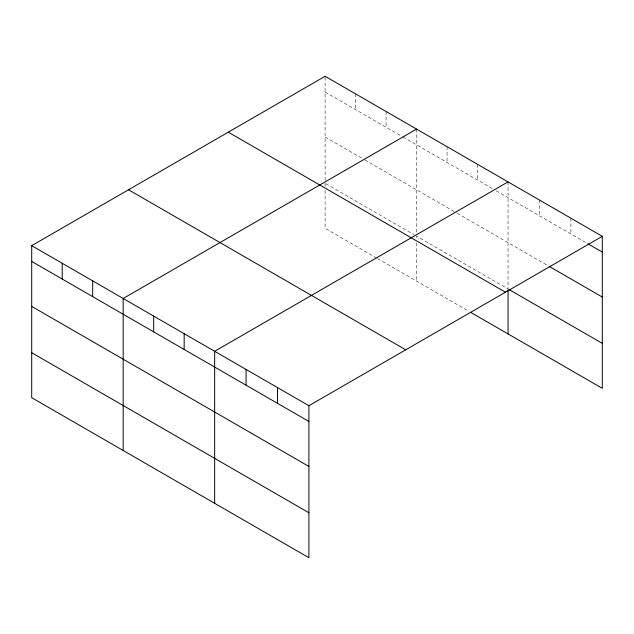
<?xml version="1.0" encoding="UTF-8"?>
<svg xmlns="http://www.w3.org/2000/svg" width="634" height="634" viewBox="0 0 634 634"><rect width="100%" height="100%" fill="white"/><g stroke="black" fill="none" stroke-linecap="round" stroke-linejoin="round"><path stroke-width="0.48" stroke-dasharray="3.17 2.38" d="M325.099 180.373L325.099 76.278M325.099 92.041L402.178 136.54M403.018 137.031L492.808 188.861M496.192 190.818L587.013 243.258M325.099 136.999L364.059 159.499M364.907 159.982L456.385 212.802M457.233 213.286L548.806 266.161M325.947 183.812L414.034 234.675M376.762 258.117L325.099 228.288L325.099 190.168M377.61 258.609L469.089 311.421M570.885 218.183L570.885 233.938M539.471 200.043L539.471 215.806M508.048 181.903L508.048 288.953L416.578 236.141L416.578 239.073M477.56 164.301L477.56 180.064M447.065 146.692L447.065 162.455M416.578 129.09L416.578 233.185M416.578 242.981L416.578 281.108M386.082 111.489L386.082 127.244M355.587 93.88L355.587 109.642M325.099 183.329L325.099 186.261"/><path stroke-width="0.95" d="M602.3 236.316L325.099 76.278L31.7 245.667L31.7 397.684L308.901 557.722L308.901 405.712L602.3 236.316L602.3 388.333L470.785 312.404M416.578 129.09L123.178 298.479L123.178 450.497M508.048 181.903L214.657 351.291L214.657 503.309M587.869 243.749L602.3 252.078M549.654 266.652L602.3 297.045M508.904 289.445L602.3 343.366M228.28 132.173L505.48 292.219M128.52 189.772L405.72 349.809M31.7 245.667L308.901 405.712M31.7 261.43L308.901 421.467M31.7 306.396L308.901 466.434M31.7 352.718L308.901 512.763M508.048 289.936L508.048 333.92M277.486 387.572L277.486 403.335M246.071 369.432L246.071 385.195M184.161 333.69L184.161 349.453M153.666 316.089L153.666 331.851M92.683 280.878L92.683 296.641M62.195 263.268L62.195 279.031"/></g></svg>
